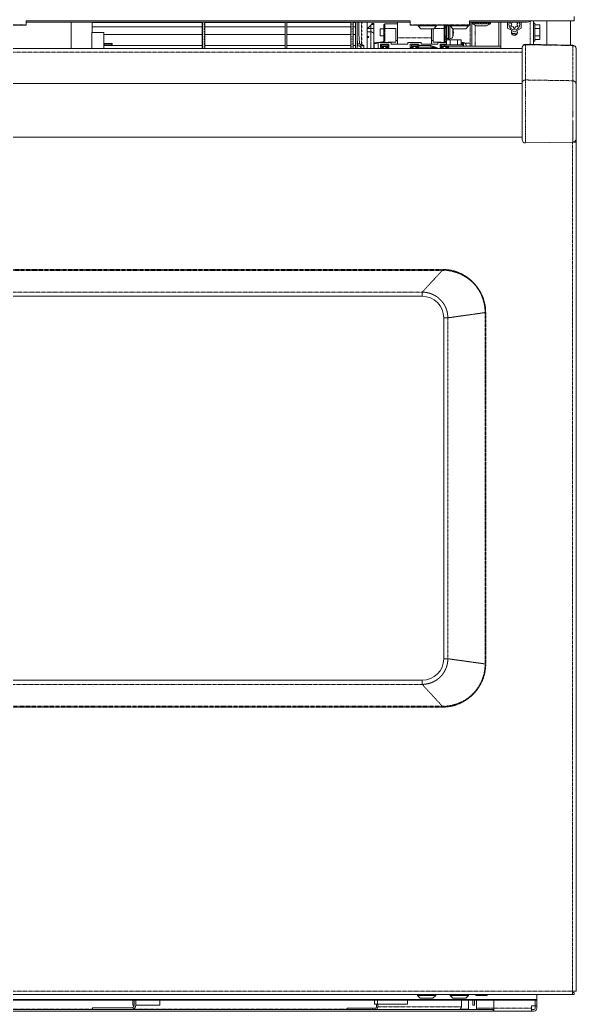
# Model space of a CAD drawing. Header units: millimetres. Extents: x 60499 to 556746, y 248297 to 497145.
# Drawn here: x 257000 to 267835, y 422627 to 441948 of the extents above; entities that cross this region are included whole.
import ezdxf

# ---------------------------------------------------------------- set-up
doc = ezdxf.new("R2010")
doc.units = ezdxf.units.MM
doc.linetypes.add('PHANTOM', pattern=[20, 10, -2, 2, -2, 2, -2])

msp = doc.modelspace()

# ---------------------------------------------------------------- linework, layer by layer
at = {"color": 7, "lineweight": 13, "ltscale": 0.03937}
for p, q in [((257126, 441930), (264601, 441930)), ((257126, 441900), (264601, 441900)), ((258409, 441898), (260553, 441898)), ((258409, 441896), (260553, 441896)), ((260602, 441898), (262170, 441898)), ((260602, 441896), (262170, 441896)), ((262200, 441898), (263446, 441898)), ((262200, 441896), (263446, 441896)), ((265756, 441930), (267795, 441930)), ((266851, 441900), (265756, 441900)), ((256287, 441845), (257126, 441845)), ((258409, 441814), (260553, 441814)), ((260602, 441814), (262170, 441814)), ((262200, 441814), (263446, 441814)), ((264601, 441845), (265756, 441845)), ((258634, 441660), (260553, 441660)), ((260602, 441660), (262170, 441660)), ((262200, 441660), (263446, 441660)), ((266782, 441388), (246631, 441388)), ((258634, 441446), (260553, 441446)), ((260602, 441446), (262170, 441446)), ((262200, 441446), (263446, 441446)), ((265347, 441434), (266368, 441434)), ((265347, 441393), (266368, 441393)), ((266782, 441401), (266782, 440714)), ((266850, 441472), (267767, 441455)), ((267832, 440699), (267832, 441385)), ((266782, 440708), (246631, 440708)), ((266782, 439614), (266782, 440714)), ((267832, 440699), (267832, 439630)), ((266782, 439658), (246631, 439658)), ((267767, 439564), (266850, 439548)), ((267835, 439565), (267835, 423018)), ((248577, 436560), (264836, 436560)), ((265256, 436140), (265256, 429496)), ((264836, 429076), (248577, 429076)), ((267766, 422949), (245647, 422949)), ((267066, 422857), (246347, 422857)), ((267066, 422840), (246347, 422840)), ((266221, 422657), (247178, 422657)), ((266221, 422627), (247178, 422627)), ((259169, 422691), (258418, 422691)), ((259169, 422657), (258418, 422657)), ((263923, 422657), (265551, 422657)), ((266229, 422627), (266964, 422627))]:
    msp.add_line(p, q, dxfattribs=at)
at = {"color": 7, "lineweight": 13, "ltscale": 0.002338}
for p, q in [((257126, 441852), (257126, 441930)), ((264601, 441930), (264601, 441852)), ((265756, 441852), (265756, 441930))]:
    msp.add_line(p, q, dxfattribs=at)
at = {"color": 7, "lineweight": 13, "ltscale": 0.015257}
for p, q in [((257997, 441388), (257997, 441900)), ((257997, 441900), (257997, 441388)), ((260553, 441900), (260553, 441388)), ((260602, 441900), (260602, 441388)), ((262170, 441900), (262170, 441388)), ((262200, 441900), (262200, 441388)), ((263446, 441900), (263446, 441388)), ((263495, 441900), (263495, 441388)), ((266368, 441388), (266368, 441900))]:
    msp.add_line(p, q, dxfattribs=at)
at = {"color": 7, "lineweight": 13, "ltscale": 0.006026}
msp.add_line((258409, 441698), (258409, 441900), dxfattribs=at)
at = {"color": 7, "linetype": 'PHANTOM', "lineweight": 13, "ltscale": 0.015257}
for p, q in [((260561, 441900), (260561, 441388)), ((260594, 441388), (260594, 441900)), ((263454, 441900), (263454, 441388)), ((263487, 441388), (263487, 441900))]:
    msp.add_line(p, q, dxfattribs=at)
at = {"color": 7, "lineweight": 13, "ltscale": 7.3e-05}
for p, q in [((260602, 441898), (260602, 441900)), ((263495, 441898), (263495, 441900))]:
    msp.add_line(p, q, dxfattribs=at)
at = {"color": 7, "lineweight": 13, "ltscale": 0.00123}
for p, q in [((263495, 441898), (263537, 441898)), ((263495, 441896), (263537, 441896)), ((263495, 441814), (263537, 441814)), ((263495, 441660), (263537, 441660)), ((263495, 441446), (263537, 441446))]:
    msp.add_line(p, q, dxfattribs=at)
at = {"color": 7, "lineweight": 13, "ltscale": 6.3e-05}
msp.add_line((263537, 441898), (263537, 441896), dxfattribs=at)
at = {"color": 7, "lineweight": 13, "ltscale": 0.002424}
for p, q in [((263537, 441896), (263537, 441814)), ((264092, 441854), (264092, 441773))]:
    msp.add_line(p, q, dxfattribs=at)
at = {"color": 7, "lineweight": 13, "ltscale": 0.006995}
msp.add_line((263570, 441665), (263570, 441900), dxfattribs=at)
at = {"color": 7, "lineweight": 13, "ltscale": 0.006089}
msp.add_line((263603, 441696), (263603, 441900), dxfattribs=at)
at = {"color": 7, "linetype": 'PHANTOM', "lineweight": 13, "ltscale": 0.013037}
for p, q in [((263653, 441900), (263653, 441462)), ((263662, 441462), (263662, 441900))]:
    msp.add_line(p, q, dxfattribs=at)
at = {"color": 7, "lineweight": 13, "ltscale": 4.9e-05}
msp.add_line((263762, 441900), (263762, 441898), dxfattribs=at)
at = {"color": 7, "lineweight": 13, "ltscale": 0.015208}
msp.add_line((263762, 441388), (263762, 441898), dxfattribs=at)
at = {"color": 7, "lineweight": 13, "ltscale": 0.000394}
for p, q in [((263854, 441862), (263854, 441875)), ((265127, 441472), (265140, 441472))]:
    msp.add_line(p, q, dxfattribs=at)
at = {"color": 7, "lineweight": 13, "ltscale": 0.001181}
for p, q in [((263894, 441875), (263854, 441875)), ((258691, 441489), (258652, 441489)), ((258665, 441489), (258705, 441489))]:
    msp.add_line(p, q, dxfattribs=at)
at = {"color": 7, "lineweight": 13, "ltscale": 0.000308}
msp.add_line((263894, 441865), (263894, 441875), dxfattribs=at)
at = {"color": 7, "lineweight": 13, "ltscale": 0.009003}
msp.add_line((264357, 441900), (264357, 441598), dxfattribs=at)
at = {"color": 7, "linetype": 'PHANTOM', "lineweight": 13, "ltscale": 0.012159}
msp.add_line((265773, 441900), (265773, 441492), dxfattribs=at)
at = {"color": 7, "lineweight": 13, "ltscale": 0.013887}
for p, q in [((265803, 441434), (265803, 441900)), ((266328, 441900), (266328, 441434))]:
    msp.add_line(p, q, dxfattribs=at)
at = {"color": 7, "linetype": 'PHANTOM', "lineweight": 13, "ltscale": 0.010625}
for p, q in [((265812, 441892), (266169, 441892)), ((266169, 441876), (265812, 441876))]:
    msp.add_line(p, q, dxfattribs=at)
at = {"color": 7, "lineweight": 13, "ltscale": 0.00047}
for p, q in [((265812, 441892), (265812, 441876)), ((266169, 441892), (266169, 441876))]:
    msp.add_line(p, q, dxfattribs=at)
at = {"color": 7, "lineweight": 13, "ltscale": 0.003477}
for p, q in [((266500, 441900), (266500, 441783)), ((266762, 441783), (266762, 441900))]:
    msp.add_line(p, q, dxfattribs=at)
at = {"color": 7, "lineweight": 13, "ltscale": 3.1e-05}
msp.add_line((266852, 441900), (266851, 441900), dxfattribs=at)
at = {"color": 7, "linetype": 'PHANTOM', "lineweight": 13, "ltscale": 0.013285}
msp.add_line((266938, 441916), (266938, 441470), dxfattribs=at)
at = {"color": 7, "lineweight": 13, "ltscale": 0.013734}
msp.add_line((267001, 441930), (267001, 441469), dxfattribs=at)
at = {"color": 7, "lineweight": 13, "ltscale": 0.001516}
for p, q in [((267001, 441882), (267001, 441831)), ((267001, 441585), (267001, 441534)), ((265278, 441434), (265329, 441434)), ((265575, 441434), (265626, 441434))]:
    msp.add_line(p, q, dxfattribs=at)
at = {"color": 7, "lineweight": 13, "ltscale": 0.000762}
for p, q in [((267001, 441882), (267027, 441882)), ((267001, 441534), (267027, 441534)), ((265278, 441434), (265278, 441460)), ((265626, 441434), (265626, 441460))]:
    msp.add_line(p, q, dxfattribs=at)
at = {"color": 7, "lineweight": 13, "ltscale": 0.005175}
for p, q in [((267027, 441708), (267027, 441882)), ((267027, 441708), (267027, 441534)), ((265452, 441460), (265278, 441460)), ((265452, 441460), (265626, 441460))]:
    msp.add_line(p, q, dxfattribs=at)
at = {"color": 7, "lineweight": 13, "ltscale": 0.01387}
msp.add_line((267264, 441464), (267264, 441930), dxfattribs=at)
at = {"color": 7, "lineweight": 13, "ltscale": 0.014108}
msp.add_line((267722, 441456), (267722, 441930), dxfattribs=at)
at = {"color": 7, "lineweight": 13, "ltscale": 0.002397}
msp.add_line((267795, 442011), (267795, 441930), dxfattribs=at)
at = {"color": 7, "linetype": 'PHANTOM', "lineweight": 13, "ltscale": 0.03937}
for p, q in [((256287, 441852), (257126, 441852)), ((264601, 441852), (265756, 441852)), ((265018, 441598), (264357, 441598)), ((266782, 441319), (246631, 441319)), ((266850, 441463), (267767, 441447)), ((266850, 441463), (266850, 440776)), ((267767, 440761), (267767, 441447)), ((267767, 440761), (266850, 440776)), ((267766, 439564), (267766, 423018)), ((248185, 437083), (265228, 437083)), ((248185, 437065), (265228, 437065)), ((248577, 436640), (264836, 436640)), ((248577, 436640), (264836, 436640)), ((265336, 436140), (266063, 436242)), ((265336, 436140), (265336, 429496)), ((265336, 436140), (265336, 429496)), ((266063, 436242), (266063, 429394)), ((266073, 436242), (266073, 429394)), ((265336, 429496), (266063, 429394)), ((264836, 428996), (248577, 428996)), ((264836, 428996), (248577, 428996)), ((265228, 428571), (248185, 428571)), ((265228, 428553), (248185, 428553)), ((267766, 423018), (245647, 423018)), ((258418, 422665), (256843, 422665)), ((263374, 422665), (259205, 422665)), ((263972, 422713), (265599, 422713)), ((266229, 422683), (266964, 422683))]:
    msp.add_line(p, q, dxfattribs=at)
at = {"color": 7, "lineweight": 13, "ltscale": 0.000192}
for p, q in [((257126, 441852), (257126, 441845)), ((264601, 441852), (264601, 441845)), ((265756, 441852), (265756, 441845))]:
    msp.add_line(p, q, dxfattribs=at)
at = {"color": 7, "lineweight": 13, "ltscale": 0.009231}
for p, q in [((258404, 441388), (258404, 441698)), ((258404, 441698), (258404, 441388)), ((258634, 441698), (258634, 441388)), ((258634, 441388), (258634, 441698))]:
    msp.add_line(p, q, dxfattribs=at)
at = {"color": 7, "lineweight": 13, "ltscale": 0.000149}
msp.add_line((258404, 441698), (258409, 441698), dxfattribs=at)
at = {"color": 7, "lineweight": 13, "ltscale": 0.006852}
msp.add_line((258634, 441698), (258404, 441698), dxfattribs=at)
msp.add_line((258634, 441698), (258404, 441698), dxfattribs=at)
at = {"color": 7, "lineweight": 13, "ltscale": 0.006703}
msp.add_line((258409, 441698), (258634, 441698), dxfattribs=at)
at = {"color": 7, "lineweight": 13, "ltscale": 0.004589}
msp.add_line((263537, 441814), (263537, 441660), dxfattribs=at)
at = {"color": 7, "lineweight": 13, "ltscale": 0.000347}
msp.add_line((263762, 441770), (263770, 441778), dxfattribs=at)
at = {"color": 7, "lineweight": 13, "ltscale": 0.001636}
for p, q in [((263762, 441715), (263762, 441770)), ((267780, 439565), (267835, 439565))]:
    msp.add_line(p, q, dxfattribs=at)
at = {"color": 7, "linetype": 'PHANTOM', "lineweight": 13, "ltscale": 0.002215}
msp.add_line((263836, 441715), (263762, 441715), dxfattribs=at)
at = {"color": 7, "lineweight": 13, "ltscale": 0.002778}
msp.add_line((263762, 441621), (263762, 441715), dxfattribs=at)
at = {"color": 7, "lineweight": 13, "ltscale": 0.002785}
msp.add_line((263770, 441778), (263836, 441844), dxfattribs=at)
at = {"color": 7, "linetype": 'PHANTOM', "lineweight": 13, "ltscale": 0.001969}
for p, q in [((263770, 441778), (263836, 441778)), ((263836, 441778), (263836, 441844))]:
    msp.add_line(p, q, dxfattribs=at)
at = {"color": 7, "lineweight": 13, "ltscale": 0.000458}
msp.add_line((263836, 441844), (263847, 441855), dxfattribs=at)
at = {"color": 7, "linetype": 'PHANTOM', "lineweight": 13, "ltscale": 0.001722}
msp.add_line((263894, 441778), (263836, 441778), dxfattribs=at)
at = {"color": 7, "linetype": 'PHANTOM', "lineweight": 13, "ltscale": 0.001882}
msp.add_line((263836, 441715), (263836, 441778), dxfattribs=at)
at = {"color": 7, "linetype": 'PHANTOM', "lineweight": 13, "ltscale": 0.009736}
msp.add_line((263836, 441715), (263836, 441388), dxfattribs=at)
at = {"color": 7, "lineweight": 13, "ltscale": 0.000307}
msp.add_line((263854, 441862), (263847, 441855), dxfattribs=at)
at = {"color": 7, "lineweight": 13, "ltscale": 0.002596}
msp.add_line((263894, 441865), (263894, 441778), dxfattribs=at)
at = {"color": 7, "lineweight": 13, "ltscale": 0.003528}
msp.add_line((263894, 441778), (263894, 441659), dxfattribs=at)
at = {"color": 7, "lineweight": 13, "ltscale": 0.002916}
msp.add_line((264020, 441673), (264020, 441771), dxfattribs=at)
at = {"color": 7, "lineweight": 13, "ltscale": 0.002165}
for p, q in [((264020, 441771), (264092, 441771)), ((264020, 441639), (264092, 441639))]:
    msp.add_line(p, q, dxfattribs=at)
at = {"color": 7, "lineweight": 13, "ltscale": 0.007862}
msp.add_line((264092, 441508), (264092, 441773), dxfattribs=at)
at = {"color": 7, "linetype": 'PHANTOM', "lineweight": 13, "ltscale": 0.002693}
msp.add_line((264109, 441780), (264109, 441870), dxfattribs=at)
at = {"color": 7, "lineweight": 13, "ltscale": 0.007382}
msp.add_line((264357, 441870), (264109, 441870), dxfattribs=at)
at = {"color": 7, "linetype": 'PHANTOM', "lineweight": 13, "ltscale": 0.006398}
msp.add_line((264324, 441780), (264109, 441780), dxfattribs=at)
at = {"color": 7, "linetype": 'PHANTOM', "lineweight": 13, "ltscale": 0.008085}
for p, q in [((264109, 441780), (264109, 441508)), ((265266, 441508), (265266, 441780))]:
    msp.add_line(p, q, dxfattribs=at)
at = {"color": 7, "lineweight": 13, "ltscale": 0.007986}
msp.add_line((264324, 441780), (264324, 441512), dxfattribs=at)
at = {"color": 7, "lineweight": 13, "ltscale": 0.000511}
for p, q in [((264759, 441828), (264759, 441845)), ((265116, 441828), (265116, 441845)), ((265379, 441845), (265379, 441828)), ((265736, 441845), (265736, 441828))]:
    msp.add_line(p, q, dxfattribs=at)
at = {"color": 7, "lineweight": 13, "ltscale": 0.005313}
for p, q in [((264759, 441828), (264938, 441828)), ((264742, 422930), (264920, 422930))]:
    msp.add_line(p, q, dxfattribs=at)
at = {"color": 7, "lineweight": 13, "ltscale": 0.002227}
for p, q in [((264812, 441775), (264759, 441828)), ((265063, 441775), (265116, 441828)), ((265431, 441775), (265379, 441828)), ((265683, 441775), (265736, 441828)), ((264795, 422878), (264742, 422930)), ((265046, 422878), (265099, 422930)), ((265431, 422878), (265379, 422930)), ((265683, 422878), (265735, 422930))]:
    msp.add_line(p, q, dxfattribs=at)
at = {"color": 7, "lineweight": 13, "ltscale": 0.003738}
for p, q in [((264812, 441775), (264938, 441775)), ((265063, 441775), (264938, 441775)), ((264795, 422878), (264920, 422878))]:
    msp.add_line(p, q, dxfattribs=at)
at = {"color": 7, "lineweight": 13, "ltscale": 0.005312}
for p, q in [((265116, 441828), (264938, 441828)), ((265099, 422930), (264920, 422930))]:
    msp.add_line(p, q, dxfattribs=at)
at = {"color": 7, "lineweight": 13, "ltscale": 0.005284}
msp.add_line((265018, 441775), (265018, 441598), dxfattribs=at)
at = {"color": 7, "lineweight": 13, "ltscale": 0.002233}
msp.add_line((265018, 441775), (265018, 441700), dxfattribs=at)
at = {"color": 7, "lineweight": 13, "ltscale": 0.001969}
for p, q in [((265018, 441700), (265018, 441634)), ((264023, 441472), (264023, 441406)), ((264188, 441406), (264188, 441472)), ((264605, 441472), (264605, 441406)), ((265187, 441472), (265187, 441406))]:
    msp.add_line(p, q, dxfattribs=at)
at = {"color": 7, "lineweight": 13, "ltscale": 0.007843}
msp.add_line((265051, 441775), (265051, 441512), dxfattribs=at)
at = {"color": 7, "linetype": 'PHANTOM', "lineweight": 13, "ltscale": 0.005898}
msp.add_line((265068, 441780), (265266, 441780), dxfattribs=at)
at = {"color": 7, "linetype": 'PHANTOM', "lineweight": 13, "ltscale": 0.001942}
msp.add_line((265266, 441845), (265266, 441780), dxfattribs=at)
at = {"color": 7, "lineweight": 13, "ltscale": 0.000234}
msp.add_line((265283, 441837), (265283, 441845), dxfattribs=at)
at = {"color": 7, "lineweight": 13, "ltscale": 0.000812}
for p, q in [((265283, 441837), (265283, 441810)), ((265309, 441837), (265309, 441810)), ((265283, 441600), (265283, 441573)), ((265309, 441600), (265309, 441573)), ((265613, 441487), (265613, 441460))]:
    msp.add_line(p, q, dxfattribs=at)
at = {"color": 7, "lineweight": 13, "ltscale": 0.000787}
for p, q in [((265309, 441837), (265283, 441837)), ((265309, 441810), (265283, 441810)), ((265309, 441783), (265283, 441783)), ((265312, 441829), (265339, 441829)), ((258645, 441489), (258645, 441463)), ((258645, 441463), (258645, 441489)), ((258789, 441489), (258789, 441463)), ((258789, 441463), (258789, 441489)), ((258801, 441463), (258801, 441489)), ((258801, 441489), (258801, 441463)), ((265309, 441627), (265283, 441627)), ((265309, 441600), (265283, 441600)), ((265309, 441573), (265283, 441573)), ((265312, 441581), (265339, 441581)), ((264044, 441452), (264044, 441426)), ((264167, 441426), (264167, 441452)), ((264626, 441452), (264626, 441426)), ((264749, 441426), (264749, 441452)), ((264770, 441446), (264770, 441472)), ((265208, 441452), (265208, 441426))]:
    msp.add_line(p, q, dxfattribs=at)
at = {"color": 7, "lineweight": 13, "ltscale": 0.000796}
for p, q in [((265283, 441810), (265283, 441783)), ((265309, 441810), (265309, 441783)), ((265283, 441627), (265283, 441600)), ((265309, 441627), (265309, 441600))]:
    msp.add_line(p, q, dxfattribs=at)
at = {"color": 7, "lineweight": 13, "ltscale": 0.004657}
for p, q in [((265283, 441783), (265283, 441627)), ((265309, 441783), (265309, 441627))]:
    msp.add_line(p, q, dxfattribs=at)
at = {"color": 7, "lineweight": 13, "ltscale": 0.000139}
for p, q in [((265309, 441826), (265312, 441829)), ((265342, 441826), (265339, 441829)), ((264234, 441508), (264238, 441512)), ((265137, 441512), (265140, 441508)), ((265309, 441584), (265312, 441581)), ((265342, 441584), (265339, 441581))]:
    msp.add_line(p, q, dxfattribs=at)
at = {"color": 7, "lineweight": 13, "ltscale": 0.001849}
for p, q in [((265309, 441826), (265309, 441764)), ((265342, 441764), (265342, 441826))]:
    msp.add_line(p, q, dxfattribs=at)
at = {"color": 7, "lineweight": 13, "ltscale": 0.004885}
for p, q in [((265309, 441764), (265309, 441600)), ((265342, 441600), (265342, 441764))]:
    msp.add_line(p, q, dxfattribs=at)
at = {"color": 7, "lineweight": 13, "ltscale": 0.001899}
for p, q in [((265312, 441765), (265312, 441829)), ((265339, 441829), (265339, 441765))]:
    msp.add_line(p, q, dxfattribs=at)
at = {"color": 7, "lineweight": 13, "ltscale": 0.005019}
for p, q in [((265312, 441597), (265312, 441765)), ((265339, 441765), (265339, 441597))]:
    msp.add_line(p, q, dxfattribs=at)
at = {"color": 7, "lineweight": 13, "ltscale": 0.005513}
msp.add_line((265342, 441830), (265342, 441645), dxfattribs=at)
at = {"color": 7, "lineweight": 13, "ltscale": 0.00038}
msp.add_line((265342, 441720), (265342, 441707), dxfattribs=at)
at = {"color": 7, "lineweight": 13, "ltscale": 0.000208}
msp.add_line((265342, 441697), (265342, 441704), dxfattribs=at)
at = {"color": 7, "linetype": 'PHANTOM', "lineweight": 13, "ltscale": 0.005804}
msp.add_line((265349, 441642), (265349, 441837), dxfattribs=at)
at = {"color": 7, "lineweight": 13, "ltscale": 1.7e-05}
for p, q in [((265349, 441837), (265349, 441837)), ((265349, 441573), (265349, 441574))]:
    msp.add_line(p, q, dxfattribs=at)
at = {"color": 7, "lineweight": 13, "ltscale": 0.000779}
for p, q in [((265375, 441834), (265349, 441837)), ((265375, 441576), (265349, 441574))]:
    msp.add_line(p, q, dxfattribs=at)
at = {"color": 7, "linetype": 'PHANTOM', "lineweight": 13, "ltscale": 0.000475}
msp.add_line((265375, 441819), (265375, 441834), dxfattribs=at)
at = {"color": 7, "lineweight": 13, "ltscale": 9.7e-05}
msp.add_line((265375, 441834), (265379, 441834), dxfattribs=at)
at = {"color": 7, "linetype": 'PHANTOM', "lineweight": 13, "ltscale": 0.005228}
msp.add_line((265375, 441643), (265375, 441819), dxfattribs=at)
at = {"color": 7, "lineweight": 13, "ltscale": 0.010625}
for p, q in [((265736, 441828), (265379, 441828)), ((265379, 422930), (265735, 422930))]:
    msp.add_line(p, q, dxfattribs=at)
at = {"color": 7, "lineweight": 13, "ltscale": 0.007475}
for p, q in [((265683, 441775), (265431, 441775)), ((265431, 422878), (265683, 422878))]:
    msp.add_line(p, q, dxfattribs=at)
at = {"color": 7, "linetype": 'PHANTOM', "lineweight": 13, "ltscale": 0.003254}
msp.add_line((265433, 441666), (265433, 441775), dxfattribs=at)
at = {"color": 7, "linetype": 'PHANTOM', "lineweight": 13, "ltscale": 9.6e-05}
msp.add_line((265438, 441751), (265441, 441751), dxfattribs=at)
at = {"color": 7, "lineweight": 13, "ltscale": 5.2e-05}
msp.add_line((265441, 441737), (265442, 441737), dxfattribs=at)
at = {"color": 7, "linetype": 'PHANTOM', "lineweight": 13, "ltscale": 0.010349}
msp.add_line((266165, 441868), (265817, 441868), dxfattribs=at)
at = {"color": 7, "lineweight": 13, "ltscale": 0.002582}
for p, q in [((265895, 441830), (265817, 441868)), ((266087, 441830), (266165, 441868))]:
    msp.add_line(p, q, dxfattribs=at)
at = {"color": 7, "linetype": 'PHANTOM', "lineweight": 13, "ltscale": 0.012222}
msp.add_line((265865, 441434), (265865, 441844), dxfattribs=at)
at = {"color": 7, "linetype": 'PHANTOM', "lineweight": 13, "ltscale": 0.00573}
msp.add_line((265895, 441830), (266087, 441830), dxfattribs=at)
at = {"color": 7, "lineweight": 13, "ltscale": 0.005507}
for p, q in [((265898, 441829), (266083, 441829)), ((265898, 422931), (266083, 422931))]:
    msp.add_line(p, q, dxfattribs=at)
at = {"color": 7, "lineweight": 13, "ltscale": 0.004405}
for p, q in [((266500, 441783), (266631, 441715)), ((266631, 441715), (266762, 441783)), ((267128, 441782), (267128, 441634)), ((265378, 441560), (265526, 441560))]:
    msp.add_line(p, q, dxfattribs=at)
at = {"color": 7, "linetype": 'PHANTOM', "lineweight": 13, "ltscale": 0.000282}
msp.add_line((266606, 441685), (266606, 441676), dxfattribs=at)
at = {"color": 7, "lineweight": 13, "ltscale": 1.3e-05}
for p, q in [((267001, 441856), (267001, 441856)), ((267001, 441814), (267001, 441814)), ((267001, 441813), (267001, 441813)), ((267001, 441777), (267001, 441777)), ((267001, 441708), (267001, 441708)), ((267001, 441687), (267001, 441687)), ((267001, 441633), (267001, 441633)), ((267001, 441604), (267001, 441604)), ((267001, 441598), (267001, 441598)), ((267001, 441560), (267001, 441560)), ((265347, 441434), (265347, 441434)), ((265383, 441434), (265383, 441434)), ((265452, 441434), (265452, 441434)), ((265473, 441434), (265473, 441434)), ((265527, 441434), (265527, 441434)), ((265556, 441434), (265556, 441434)), ((265562, 441434), (265562, 441434)), ((265600, 441434), (265600, 441434)), ((265613, 441434), (265613, 441434)), ((265613, 441434), (265613, 441434))]:
    msp.add_line(p, q, dxfattribs=at)
at = {"color": 7, "lineweight": 13, "ltscale": 0.003659}
for p, q in [((267001, 441831), (267001, 441708)), ((267001, 441708), (267001, 441585)), ((265329, 441434), (265452, 441434)), ((265452, 441434), (265575, 441434))]:
    msp.add_line(p, q, dxfattribs=at)
at = {"color": 7, "lineweight": 13, "ltscale": 0.003}
for p, q in [((267027, 441851), (267128, 441851)), ((267027, 441782), (267128, 441782)), ((265309, 441460), (265309, 441560)), ((265378, 441460), (265378, 441560)), ((265526, 441460), (265526, 441560)), ((265595, 441460), (265595, 441560)), ((267027, 441634), (267128, 441634)), ((267027, 441565), (267128, 441565))]:
    msp.add_line(p, q, dxfattribs=at)
at = {"color": 7, "lineweight": 13, "ltscale": 0.002048}
for p, q in [((267128, 441851), (267128, 441782)), ((265309, 441560), (265378, 441560)), ((265526, 441560), (265595, 441560)), ((267128, 441634), (267128, 441565))]:
    msp.add_line(p, q, dxfattribs=at)
at = {"color": 7, "lineweight": 13, "ltscale": 0.000312}
for p, q in [((258634, 441489), (258645, 441489)), ((258645, 441489), (258634, 441489)), ((258645, 441489), (258634, 441489)), ((258645, 441463), (258634, 441463)), ((258634, 441463), (258645, 441463))]:
    msp.add_line(p, q, dxfattribs=at)
at = {"color": 7, "lineweight": 13, "ltscale": 0.004606}
msp.add_line((258634, 441489), (258789, 441489), dxfattribs=at)
at = {"color": 7, "lineweight": 13, "ltscale": 0.002269}
msp.add_line((258710, 441489), (258634, 441489), dxfattribs=at)
at = {"color": 7, "lineweight": 13, "ltscale": 0.004294}
for p, q in [((258789, 441489), (258645, 441489)), ((258645, 441463), (258789, 441463)), ((258789, 441463), (258645, 441463))]:
    msp.add_line(p, q, dxfattribs=at)
at = {"color": 7, "lineweight": 13, "ltscale": 0.001345}
msp.add_line((258756, 441489), (258710, 441489), dxfattribs=at)
at = {"color": 7, "lineweight": 13, "ltscale": 0.001353}
msp.add_line((258801, 441489), (258756, 441489), dxfattribs=at)
at = {"color": 7, "lineweight": 13, "ltscale": 0.00036}
for p, q in [((258801, 441489), (258789, 441489)), ((258789, 441489), (258801, 441489)), ((258789, 441463), (258801, 441463)), ((258801, 441463), (258789, 441463))]:
    msp.add_line(p, q, dxfattribs=at)
at = {"color": 7, "lineweight": 13, "ltscale": 0.006382}
msp.add_line((263537, 441660), (263537, 441446), dxfattribs=at)
at = {"color": 7, "lineweight": 13, "ltscale": 0.008253}
msp.add_line((263570, 441388), (263570, 441665), dxfattribs=at)
at = {"color": 7, "lineweight": 13, "ltscale": 0.000492}
for p, q in [((263762, 441621), (263778, 441621)), ((263778, 441603), (263762, 441603)), ((263762, 441392), (263778, 441392))]:
    msp.add_line(p, q, dxfattribs=at)
at = {"color": 7, "lineweight": 13, "ltscale": 0.000555}
msp.add_line((263762, 441621), (263762, 441603), dxfattribs=at)
at = {"color": 7, "linetype": 'PHANTOM', "lineweight": 13, "ltscale": 0.000555}
msp.add_line((263778, 441621), (263778, 441603), dxfattribs=at)
at = {"color": 7, "lineweight": 13, "ltscale": 0.008089}
msp.add_line((263894, 441388), (263894, 441659), dxfattribs=at)
at = {"color": 7, "lineweight": 13, "ltscale": 0.000296}
msp.add_line((263894, 441486), (263894, 441496), dxfattribs=at)
at = {"color": 7, "lineweight": 13, "ltscale": 0.004846}
msp.add_line((263900, 441502), (264062, 441517), dxfattribs=at)
at = {"color": 7, "lineweight": 13, "ltscale": 0.000493}
msp.add_line((263900, 441502), (263901, 441486), dxfattribs=at)
at = {"color": 7, "linetype": 'PHANTOM', "lineweight": 13, "ltscale": 0.002272}
msp.add_line((263977, 441492), (263901, 441486), dxfattribs=at)
at = {"color": 7, "lineweight": 13, "ltscale": 0.007677}
for p, q in [((263977, 441508), (264234, 441508)), ((264558, 441508), (264816, 441508))]:
    msp.add_line(p, q, dxfattribs=at)
at = {"color": 7, "lineweight": 13, "ltscale": 0.003543}
msp.add_line((263977, 441508), (263977, 441389), dxfattribs=at)
at = {"color": 7, "lineweight": 13, "ltscale": 0.001021}
msp.add_line((264020, 441639), (264020, 441673), dxfattribs=at)
at = {"color": 7, "linetype": 'PHANTOM', "lineweight": 13, "ltscale": 0.000241}
msp.add_line((264063, 441508), (264062, 441517), dxfattribs=at)
at = {"color": 7, "lineweight": 13, "ltscale": 9.8e-05}
for p, q in [((264172, 441512), (264172, 441508)), ((265203, 441508), (265203, 441512))]:
    msp.add_line(p, q, dxfattribs=at)
at = {"color": 7, "lineweight": 13, "ltscale": 0.004528}
for p, q in [((264172, 441512), (264324, 441512)), ((265203, 441512), (265051, 441512))]:
    msp.add_line(p, q, dxfattribs=at)
at = {"color": 7, "lineweight": 13, "ltscale": 0.001083}
for p, q in [((264234, 441508), (264234, 441472)), ((264558, 441508), (264558, 441472)), ((264816, 441508), (264816, 441472)), ((265018, 441508), (265018, 441472)), ((265140, 441508), (265140, 441472)), ((264044, 441426), (264081, 441426)), ((264130, 441426), (264167, 441426)), ((264626, 441426), (264663, 441426)), ((264712, 441426), (264749, 441426)), ((265208, 441426), (265245, 441426))]:
    msp.add_line(p, q, dxfattribs=at)
at = {"color": 7, "lineweight": 13, "ltscale": 0.000984}
for p, q in [((264324, 441547), (264357, 441547)), ((265051, 441547), (265018, 441547)), ((264770, 441446), (264770, 441413)), ((265002, 441446), (265002, 441413))]:
    msp.add_line(p, q, dxfattribs=at)
at = {"color": 7, "lineweight": 13, "ltscale": 0.00374}
for p, q in [((264357, 441598), (264357, 441472)), ((265018, 441598), (265018, 441472))]:
    msp.add_line(p, q, dxfattribs=at)
at = {"color": 7, "lineweight": 13, "ltscale": 0.003445}
msp.add_line((265018, 441634), (265018, 441518), dxfattribs=at)
at = {"color": 7, "lineweight": 13, "ltscale": 0.000295}
for p, q in [((265018, 441508), (265018, 441518)), ((263662, 441462), (263653, 441462))]:
    msp.add_line(p, q, dxfattribs=at)
at = {"color": 7, "lineweight": 13, "ltscale": 0.00502}
msp.add_line((265140, 441508), (265309, 441508), dxfattribs=at)
at = {"color": 7, "lineweight": 13, "ltscale": 0.002653}
msp.add_line((265283, 441598), (265283, 441508), dxfattribs=at)
at = {"color": 7, "lineweight": 13, "ltscale": 0.000452}
for p, q in [((265309, 441600), (265309, 441584)), ((265342, 441584), (265342, 441600))]:
    msp.add_line(p, q, dxfattribs=at)
at = {"color": 7, "lineweight": 13, "ltscale": 0.000464}
for p, q in [((265312, 441581), (265312, 441597)), ((265339, 441597), (265339, 441581))]:
    msp.add_line(p, q, dxfattribs=at)
at = {"color": 7, "lineweight": 13, "ltscale": 0.001931}
msp.add_line((265342, 441645), (265342, 441580), dxfattribs=at)
at = {"color": 7, "linetype": 'PHANTOM', "lineweight": 13, "ltscale": 0.002033}
msp.add_line((265349, 441574), (265349, 441642), dxfattribs=at)
at = {"color": 7, "linetype": 'PHANTOM', "lineweight": 13, "ltscale": 0.001998}
msp.add_line((265375, 441576), (265375, 441643), dxfattribs=at)
at = {"color": 7, "linetype": 'PHANTOM', "lineweight": 13, "ltscale": 0.00126}
msp.add_line((265433, 441624), (265433, 441666), dxfattribs=at)
at = {"color": 7, "linetype": 'PHANTOM', "lineweight": 13, "ltscale": 0.000164}
msp.add_line((265441, 441675), (265435, 441675), dxfattribs=at)
at = {"color": 7, "lineweight": 13, "ltscale": 0.000204}
msp.add_line((265442, 441673), (265436, 441673), dxfattribs=at)
at = {"color": 7, "linetype": 'PHANTOM', "lineweight": 13, "ltscale": 0.000162}
msp.add_line((265441, 441670), (265436, 441670), dxfattribs=at)
at = {"color": 7, "lineweight": 13, "ltscale": 6.2e-05}
msp.add_line((265595, 441503), (265597, 441503), dxfattribs=at)
at = {"color": 7, "linetype": 'PHANTOM', "lineweight": 13, "ltscale": 0.000492}
for p, q in [((265597, 441487), (265597, 441503)), ((265613, 441487), (265597, 441487))]:
    msp.add_line(p, q, dxfattribs=at)
at = {"color": 7, "lineweight": 13, "ltscale": 0.001139}
msp.add_line((265613, 441498), (265613, 441460), dxfattribs=at)
at = {"color": 7, "linetype": 'PHANTOM', "lineweight": 13, "ltscale": 0.001335}
msp.add_line((265620, 441460), (265620, 441504), dxfattribs=at)
at = {"color": 7, "lineweight": 13, "ltscale": 0.000579}
msp.add_line((265620, 441504), (265640, 441503), dxfattribs=at)
at = {"color": 7, "linetype": 'PHANTOM', "lineweight": 13, "ltscale": 0.002058}
msp.add_line((265640, 441434), (265640, 441503), dxfattribs=at)
at = {"color": 7, "lineweight": 13, "ltscale": 0.0025}
msp.add_line((265689, 441492), (265773, 441492), dxfattribs=at)
at = {"color": 7, "lineweight": 13, "ltscale": 0.000817}
msp.add_line((265689, 441492), (265689, 441464), dxfattribs=at)
at = {"color": 7, "lineweight": 13, "ltscale": 0.001729}
msp.add_line((265773, 441434), (265773, 441492), dxfattribs=at)
at = {"color": 7, "lineweight": 13, "ltscale": 0.001966}
msp.add_line((266606, 441676), (266670, 441659), dxfattribs=at)
at = {"color": 7, "lineweight": 13, "ltscale": 0.001725}
msp.add_line((263537, 441446), (263537, 441388), dxfattribs=at)
at = {"color": 7, "lineweight": 13, "ltscale": 0.001327}
msp.add_line((263576, 441480), (263621, 441480), dxfattribs=at)
at = {"color": 7, "linetype": 'PHANTOM', "lineweight": 13, "ltscale": 0.002964}
msp.add_line((263598, 441438), (263698, 441438), dxfattribs=at)
at = {"color": 7, "lineweight": 13, "ltscale": 5e-05}
msp.add_line((263639, 441418), (263640, 441417), dxfattribs=at)
at = {"color": 7, "lineweight": 13, "ltscale": 0.00032}
msp.add_line((263643, 441403), (263643, 441414), dxfattribs=at)
at = {"color": 7, "lineweight": 13, "ltscale": 5.1e-05}
msp.add_line((263664, 441462), (263662, 441462), dxfattribs=at)
at = {"color": 7, "lineweight": 13, "ltscale": 0.001502}
msp.add_line((263698, 441388), (263698, 441438), dxfattribs=at)
at = {"color": 7, "linetype": 'PHANTOM', "lineweight": 13, "ltscale": 0.000139}
msp.add_line((263778, 441392), (263778, 441388), dxfattribs=at)
at = {"color": 7, "lineweight": 13, "ltscale": 0.002923}
msp.add_line((263894, 441388), (263894, 441486), dxfattribs=at)
at = {"color": 7, "lineweight": 13, "ltscale": 0.000197}
for p, q in [((263901, 441486), (263894, 441486)), ((264770, 441406), (264770, 441413))]:
    msp.add_line(p, q, dxfattribs=at)
at = {"color": 7, "linetype": 'PHANTOM', "lineweight": 13, "ltscale": 0.002923}
msp.add_line((263901, 441486), (263901, 441388), dxfattribs=at)
at = {"color": 7, "lineweight": 13, "ltscale": 0.004921}
for p, q in [((264188, 441472), (264023, 441472)), ((264770, 441472), (264605, 441472))]:
    msp.add_line(p, q, dxfattribs=at)
at = {"color": 7, "lineweight": 13, "ltscale": 0.001722}
for p, q in [((264023, 441406), (264081, 441406)), ((264130, 441406), (264188, 441406)), ((264605, 441406), (264663, 441406)), ((264712, 441406), (264770, 441406)), ((265187, 441406), (265245, 441406))]:
    msp.add_line(p, q, dxfattribs=at)
at = {"color": 7, "lineweight": 13, "ltscale": 0.003642}
for p, q in [((264167, 441452), (264044, 441452)), ((264749, 441452), (264626, 441452)), ((265309, 441472), (265187, 441472))]:
    msp.add_line(p, q, dxfattribs=at)
at = {"color": 7, "lineweight": 13, "ltscale": 0.000591}
for p, q in [((264081, 441426), (264081, 441406)), ((264130, 441406), (264130, 441426)), ((264663, 441406), (264663, 441426)), ((264712, 441426), (264712, 441406)), ((265245, 441406), (265245, 441426)), ((265294, 441426), (265294, 441406))]:
    msp.add_line(p, q, dxfattribs=at)
at = {"color": 7, "lineweight": 13, "ltscale": 0.000738}
for p, q in [((264105, 441426), (264081, 441426)), ((264130, 441426), (264105, 441426)), ((264687, 441426), (264663, 441426)), ((264712, 441426), (264687, 441426)), ((265269, 441426), (265245, 441426)), ((265294, 441426), (265269, 441426))]:
    msp.add_line(p, q, dxfattribs=at)
at = {"color": 7, "lineweight": 13, "ltscale": 0.000546}
for p, q in [((264081, 441406), (264081, 441388)), ((264130, 441406), (264130, 441388)), ((264663, 441406), (264663, 441388)), ((264712, 441406), (264712, 441388)), ((265245, 441406), (265245, 441388)), ((265294, 441406), (265294, 441388))]:
    msp.add_line(p, q, dxfattribs=at)
at = {"color": 7, "lineweight": 13, "ltscale": 0.009646}
for p, q in [((264234, 441472), (264558, 441472)), ((264816, 441472), (265140, 441472))]:
    msp.add_line(p, q, dxfattribs=at)
at = {"color": 7, "lineweight": 13, "ltscale": 0.00691}
for p, q in [((265002, 441446), (264770, 441446)), ((265002, 441413), (264770, 441413))]:
    msp.add_line(p, q, dxfattribs=at)
at = {"color": 7, "lineweight": 13, "ltscale": 0.005049}
msp.add_line((265162, 441388), (265002, 441446), dxfattribs=at)
at = {"color": 7, "lineweight": 13, "ltscale": 0.001757}
msp.add_line((265002, 441413), (265056, 441388), dxfattribs=at)
at = {"color": 7, "linetype": 'PHANTOM', "lineweight": 13, "ltscale": 0.002715}
msp.add_line((265004, 441412), (265095, 441412), dxfattribs=at)
at = {"color": 7, "linetype": 'PHANTOM', "lineweight": 13, "ltscale": 0.002972}
msp.add_line((265134, 441398), (265034, 441398), dxfattribs=at)
at = {"color": 7, "lineweight": 13, "ltscale": 0.002078}
msp.add_line((265278, 441452), (265208, 441452), dxfattribs=at)
at = {"color": 7, "lineweight": 13, "ltscale": 0.000294}
msp.add_line((265294, 441426), (265304, 441426), dxfattribs=at)
at = {"color": 7, "lineweight": 13, "ltscale": 0.001569}
msp.add_line((265294, 441406), (265347, 441406), dxfattribs=at)
at = {"color": 7, "lineweight": 13, "ltscale": 0.000375}
for p, q in [((265304, 441434), (265304, 441421)), ((265346, 441434), (265346, 441421))]:
    msp.add_line(p, q, dxfattribs=at)
at = {"color": 7, "lineweight": 13, "ltscale": 0.00125}
msp.add_line((265346, 441421), (265304, 441421), dxfattribs=at)
at = {"color": 7, "lineweight": 13, "ltscale": 2.5e-05}
msp.add_line((265347, 441421), (265346, 441421), dxfattribs=at)
at = {"color": 7, "lineweight": 13, "ltscale": 0.0012}
for p, q in [((265347, 441393), (265347, 441434)), ((267795, 422949), (267795, 422989))]:
    msp.add_line(p, q, dxfattribs=at)
at = {"color": 7, "lineweight": 13, "ltscale": 0.00017}
for p, q in [((265372, 441393), (265372, 441388)), ((265531, 441393), (265531, 441388)), ((265613, 441393), (265613, 441388)), ((265803, 441388), (265803, 441393))]:
    msp.add_line(p, q, dxfattribs=at)
at = {"color": 7, "linetype": 'PHANTOM', "lineweight": 13, "ltscale": 6.2e-05}
msp.add_line((265597, 441487), (265595, 441487), dxfattribs=at)
at = {"color": 7, "linetype": 'PHANTOM', "lineweight": 13, "ltscale": 0.000812}
msp.add_line((265597, 441460), (265597, 441487), dxfattribs=at)
at = {"color": 7, "linetype": 'PHANTOM', "lineweight": 13, "ltscale": 0.00017}
for p, q in [((265597, 441388), (265597, 441393)), ((265865, 441388), (265865, 441393))]:
    msp.add_line(p, q, dxfattribs=at)
at = {"color": 7, "lineweight": 13, "ltscale": 0.000171}
msp.add_line((265613, 441393), (265613, 441388), dxfattribs=at)
at = {"color": 7, "lineweight": 13, "ltscale": 5.7e-05}
msp.add_line((265613, 441393), (265613, 441391), dxfattribs=at)
at = {"color": 7, "linetype": 'PHANTOM', "lineweight": 13, "ltscale": 1.3e-05}
msp.add_line((265620, 441434), (265620, 441434), dxfattribs=at)
at = {"color": 7, "linetype": 'PHANTOM', "lineweight": 13, "ltscale": 0.000171}
msp.add_line((265620, 441388), (265620, 441393), dxfattribs=at)
at = {"color": 7, "linetype": 'PHANTOM', "lineweight": 13, "ltscale": 0.000117}
for p, q in [((265640, 441389), (265640, 441393)), ((265691, 441389), (265691, 441393))]:
    msp.add_line(p, q, dxfattribs=at)
at = {"color": 7, "linetype": 'PHANTOM', "lineweight": 13, "ltscale": 5.4e-05}
for p, q in [((265640, 441388), (265640, 441389)), ((265691, 441388), (265691, 441389))]:
    msp.add_line(p, q, dxfattribs=at)
at = {"color": 7, "linetype": 'PHANTOM', "lineweight": 13, "ltscale": 0.000744}
msp.add_line((265691, 441434), (265691, 441459), dxfattribs=at)
at = {"color": 7, "lineweight": 13, "ltscale": 1.4e-05}
msp.add_line((265692, 441454), (265692, 441454), dxfattribs=at)
at = {"color": 7, "lineweight": 13, "ltscale": 0.002419}
msp.add_line((265692, 441393), (265773, 441393), dxfattribs=at)
at = {"color": 7, "lineweight": 13, "ltscale": 0.000116}
for p, q in [((265692, 441393), (265692, 441389)), ((265692, 441389), (265692, 441393))]:
    msp.add_line(p, q, dxfattribs=at)
at = {"color": 7, "lineweight": 13, "ltscale": 5.3e-05}
for p, q in [((265692, 441389), (265692, 441388)), ((265692, 441388), (265692, 441389))]:
    msp.add_line(p, q, dxfattribs=at)
at = {"color": 7, "lineweight": 13, "ltscale": 2e-05}
for p, q in [((265773, 441393), (265773, 441393)), ((266328, 441393), (266328, 441393))]:
    msp.add_line(p, q, dxfattribs=at)
at = {"color": 7, "lineweight": 13, "ltscale": 0.01376}
msp.add_line((266347, 441393), (265885, 441393), dxfattribs=at)
at = {"color": 7, "linetype": 'PHANTOM', "lineweight": 13, "ltscale": 0.00015}
msp.add_line((265885, 441388), (265885, 441393), dxfattribs=at)
at = {"color": 7, "lineweight": 13, "ltscale": 0.00015}
msp.add_line((266347, 441388), (266347, 441393), dxfattribs=at)
at = {"color": 7, "lineweight": 13, "ltscale": 0.000134}
msp.add_line((266782, 441405), (266782, 441401), dxfattribs=at)
at = {"color": 7, "linetype": 'PHANTOM', "lineweight": 13, "ltscale": 0.000266}
for p, q in [((266850, 441472), (266850, 441463)), ((267767, 441447), (267767, 441455))]:
    msp.add_line(p, q, dxfattribs=at)
at = {"color": 7, "lineweight": 13, "ltscale": 0.000135}
msp.add_line((267832, 441385), (267832, 441389), dxfattribs=at)
at = {"color": 7, "linetype": 'PHANTOM', "lineweight": 13, "ltscale": 0.017651}
msp.add_line((266850, 440183), (266850, 440776), dxfattribs=at)
at = {"color": 7, "linetype": 'PHANTOM', "lineweight": 13, "ltscale": 0.017206}
msp.add_line((267767, 440761), (267767, 440183), dxfattribs=at)
at = {"color": 7, "linetype": 'PHANTOM', "lineweight": 13, "ltscale": 0.018907}
msp.add_line((266850, 439548), (266850, 440183), dxfattribs=at)
at = {"color": 7, "linetype": 'PHANTOM', "lineweight": 13, "ltscale": 0.01843}
msp.add_line((267767, 440183), (267767, 439564), dxfattribs=at)
at = {"color": 7, "lineweight": 13, "ltscale": 0.001941}
msp.add_line((267832, 439564), (267767, 439564), dxfattribs=at)
at = {"color": 7, "lineweight": 13, "ltscale": 0.001928}
msp.add_line((267832, 439565), (267832, 439630), dxfattribs=at)
at = {"color": 7, "linetype": 'PHANTOM', "lineweight": 13, "ltscale": 0.017224}
for p, q in [((264836, 436640), (265228, 437065)), ((264836, 428996), (265228, 428571))]:
    msp.add_line(p, q, dxfattribs=at)
at = {"color": 7, "linetype": 'PHANTOM', "lineweight": 13, "ltscale": 0.000533}
for p, q in [((265228, 437065), (265228, 437083)), ((265228, 428571), (265228, 428553))]:
    msp.add_line(p, q, dxfattribs=at)
at = {"color": 7, "linetype": 'PHANTOM', "lineweight": 13, "ltscale": 0.002375}
for p, q in [((264836, 436560), (264836, 436640)), ((265256, 436140), (265336, 436140)), ((265256, 429496), (265336, 429496)), ((264836, 429076), (264836, 428996))]:
    msp.add_line(p, q, dxfattribs=at)
at = {"color": 7, "linetype": 'PHANTOM', "lineweight": 13, "ltscale": 6e-06}
for p, q in [((264836, 436640), (264836, 436640)), ((264836, 428996), (264836, 428996))]:
    msp.add_line(p, q, dxfattribs=at)
at = {"color": 7, "linetype": 'PHANTOM', "lineweight": 13, "ltscale": 3e-06}
for p, q in [((265336, 436140), (265336, 436140)), ((265336, 429496), (265336, 429496))]:
    msp.add_line(p, q, dxfattribs=at)
at = {"color": 7, "lineweight": 13, "ltscale": 0.00055}
for p, q in [((264742, 422930), (264742, 422949)), ((265099, 422930), (265099, 422949)), ((265379, 422949), (265379, 422930)), ((265735, 422949), (265735, 422930))]:
    msp.add_line(p, q, dxfattribs=at)
at = {"color": 7, "lineweight": 13, "ltscale": 0.001128}
for p, q in [((265895, 422932), (265861, 422949)), ((266087, 422932), (266121, 422949))]:
    msp.add_line(p, q, dxfattribs=at)
at = {"color": 7, "lineweight": 13, "ltscale": 0.002729}
msp.add_line((267066, 422949), (267066, 422857), dxfattribs=at)
at = {"color": 7, "lineweight": 13, "ltscale": 0.006465}
msp.add_line((267069, 422732), (267069, 422949), dxfattribs=at)
at = {"color": 7, "lineweight": 13, "ltscale": 0.00205}
for p, q in [((267766, 422949), (267766, 423018)), ((267766, 423018), (267835, 423018))]:
    msp.add_line(p, q, dxfattribs=at)
at = {"color": 7, "lineweight": 13, "ltscale": 0.00085}
for p, q in [((267795, 422989), (267766, 422989)), ((267795, 422949), (267766, 422949))]:
    msp.add_line(p, q, dxfattribs=at)
at = {"color": 7, "lineweight": 13, "ltscale": 0.002945}
for p, q in [((259200, 422840), (259200, 422741)), ((259725, 422840), (259725, 422741))]:
    msp.add_line(p, q, dxfattribs=at)
at = {"color": 7, "lineweight": 13, "ltscale": 0.002796}
for p, q in [((259225, 422746), (259225, 422840)), ((259258, 422746), (259258, 422840))]:
    msp.add_line(p, q, dxfattribs=at)
at = {"color": 7, "lineweight": 13, "ltscale": 0.002321}
for p, q in [((263909, 422762), (263909, 422840)), ((264550, 422762), (264550, 422840))]:
    msp.add_line(p, q, dxfattribs=at)
at = {"color": 7, "lineweight": 13, "ltscale": 0.001675}
for p, q in [((263965, 422762), (263909, 422762)), ((266229, 422627), (266229, 422683)), ((266964, 422627), (266964, 422683))]:
    msp.add_line(p, q, dxfattribs=at)
at = {"color": 7, "lineweight": 13, "ltscale": 0.00145}
for p, q in [((263946, 422762), (263946, 422713)), ((263972, 422762), (263972, 422713)), ((266964, 422683), (266964, 422732)), ((267013, 422657), (266964, 422657)), ((267013, 422627), (266964, 422627)), ((267039, 422683), (267039, 422732)), ((267069, 422683), (267069, 422732))]:
    msp.add_line(p, q, dxfattribs=at)
at = {"color": 7, "linetype": 'PHANTOM', "lineweight": 13, "ltscale": 0.002321}
msp.add_line((263965, 422762), (263965, 422840), dxfattribs=at)
at = {"color": 7, "lineweight": 13, "ltscale": 0.017399}
msp.add_line((264550, 422762), (263965, 422762), dxfattribs=at)
at = {"color": 7, "lineweight": 13, "ltscale": 0.003737}
msp.add_line((265046, 422878), (264920, 422878), dxfattribs=at)
at = {"color": 7, "lineweight": 13, "ltscale": 0.003771}
msp.add_line((265599, 422713), (265599, 422840), dxfattribs=at)
at = {"color": 7, "lineweight": 13, "ltscale": 0.005218}
msp.add_line((265738, 422665), (265738, 422840), dxfattribs=at)
at = {"color": 7, "lineweight": 13, "ltscale": 0.002845}
for p, q in [((265822, 422840), (265822, 422744)), ((265855, 422840), (265855, 422744))]:
    msp.add_line(p, q, dxfattribs=at)
at = {"color": 7, "lineweight": 13, "ltscale": 0.00467}
msp.add_line((265893, 422840), (265893, 422683), dxfattribs=at)
at = {"color": 7, "linetype": 'PHANTOM', "lineweight": 13, "ltscale": 0.005731}
msp.add_line((265895, 422932), (266087, 422932), dxfattribs=at)
at = {"color": 7, "lineweight": 13, "ltscale": 0.004671}
msp.add_line((266229, 422840), (266229, 422683), dxfattribs=at)
at = {"color": 7, "lineweight": 13, "ltscale": 0.003221}
msp.add_line((267039, 422840), (267039, 422732), dxfattribs=at)
at = {"color": 7, "lineweight": 13, "ltscale": 0.000515}
msp.add_line((267066, 422857), (267066, 422840), dxfattribs=at)
at = {"color": 7, "lineweight": 13, "ltscale": 0.001}
msp.add_line((258418, 422657), (258418, 422691), dxfattribs=at)
at = {"color": 7, "lineweight": 13, "ltscale": 0.000718}
msp.add_line((259200, 422741), (259224, 422741), dxfattribs=at)
at = {"color": 7, "lineweight": 13, "ltscale": 0.013905}
msp.add_line((259258, 422741), (259725, 422741), dxfattribs=at)
at = {"color": 7, "lineweight": 13, "ltscale": 0.014787}
for p, q in [((263871, 422687), (263374, 422687)), ((263374, 422657), (263871, 422657))]:
    msp.add_line(p, q, dxfattribs=at)
at = {"color": 7, "lineweight": 13, "ltscale": 0.0009}
for p, q in [((263374, 422687), (263374, 422657)), ((263871, 422687), (263871, 422657)), ((263923, 422687), (263923, 422657)), ((266221, 422657), (266221, 422627)), ((267069, 422732), (267039, 422732))]:
    msp.add_line(p, q, dxfattribs=at)
at = {"color": 7, "lineweight": 13, "ltscale": 0.001563}
for p, q in [((263871, 422687), (263923, 422687)), ((263871, 422657), (263923, 422657))]:
    msp.add_line(p, q, dxfattribs=at)
at = {"color": 7, "linetype": 'PHANTOM', "lineweight": 13, "ltscale": 0.004844}
msp.add_line((265738, 422665), (265575, 422665), dxfattribs=at)
at = {"color": 7, "lineweight": 13, "ltscale": 0.000227}
msp.add_line((265738, 422665), (265738, 422657), dxfattribs=at)
at = {"color": 7, "lineweight": 13, "ltscale": 0.00099}
msp.add_line((265822, 422744), (265855, 422744), dxfattribs=at)
at = {"color": 7, "lineweight": 13, "ltscale": 0.000775}
msp.add_line((265893, 422683), (265893, 422657), dxfattribs=at)
at = {"color": 7, "linetype": 'PHANTOM', "lineweight": 13, "ltscale": 0.01}
msp.add_line((265893, 422683), (266229, 422683), dxfattribs=at)
at = {"color": 7, "lineweight": 13, "ltscale": 0.00025}
for p, q in [((266221, 422657), (266229, 422657)), ((266221, 422627), (266229, 422627))]:
    msp.add_line(p, q, dxfattribs=at)
at = {"color": 7, "lineweight": 13, "ltscale": 0.002225}
msp.add_line((266964, 422732), (267039, 422732), dxfattribs=at)
at = {"color": 7, "lineweight": 13, "ltscale": 0.03937}
for points in [[(263877, 441858), (263885, 441860), (263891, 441862), (263893, 441864), (263894, 441864), (263894, 441865)], [(265441, 441699), (265442, 441703), (265443, 441715)], [(263570, 441665), (263571, 441605), (263576, 441480)], [(263778, 441621), (263788, 441620), (263792, 441618), (263794, 441615), (263795, 441612)], [(263795, 441612), (263794, 441610), (263792, 441607), (263788, 441605), (263778, 441603)], [(265442, 441673), (265442, 441673), (265442, 441673), (265442, 441673), (265441, 441671), (265441, 441670)], [(263582, 441462), (263586, 441446), (263586, 441439)], [(263653, 441462), (263645, 441463), (263635, 441468), (263629, 441472), (263621, 441480)], [(263698, 441438), (263697, 441444), (263693, 441450), (263686, 441456)]]:
    msp.add_lwpolyline(points, dxfattribs=at)
at = {"color": 7, "linetype": 'PHANTOM', "lineweight": 13, "ltscale": 0.03937}
for points in [[(266073, 436242), (266071, 436306), (266064, 436370), (266051, 436433), (266034, 436495), (266013, 436556), (265986, 436615), (265955, 436671), (265920, 436725), (265881, 436776), (265839, 436824), (265792, 436869), (265743, 436910), (265690, 436947), (265635, 436980), (265577, 437009), (265517, 437033), (265456, 437053), (265393, 437067), (265355, 437074), (265316, 437079), (265258, 437083), (265228, 437083)], [(266063, 436242), (266060, 436304), (266054, 436365), (266042, 436425), (266026, 436485), (266006, 436543), (265982, 436600), (265953, 436654), (265920, 436706), (265884, 436756), (265843, 436803), (265800, 436846), (265753, 436887), (265704, 436923), (265652, 436956), (265604, 436981), (265555, 437004), (265505, 437022), (265453, 437038), (265401, 437050), (265348, 437059), (265295, 437064), (265262, 437065), (265228, 437065)], [(266063, 429394), (266061, 429340), (266056, 429286), (266047, 429233), (266035, 429181), (266017, 429122), (265994, 429064), (265968, 429009), (265937, 428955), (265902, 428904), (265864, 428856), (265822, 428811), (265777, 428769), (265729, 428731), (265678, 428696), (265625, 428665), (265569, 428639), (265512, 428616), (265453, 428598), (265401, 428586), (265348, 428577), (265295, 428572), (265262, 428571), (265228, 428571)], [(266073, 429394), (266073, 429365), (266070, 429318), (266062, 429254), (266049, 429191), (266031, 429129), (266008, 429069), (265981, 429011), (265949, 428955), (265914, 428901), (265874, 428851), (265830, 428803), (265783, 428759), (265733, 428719), (265680, 428683), (265624, 428650), (265566, 428622), (265506, 428599), (265444, 428580), (265381, 428567), (265317, 428557), (265259, 428553), (265228, 428553)]]:
    msp.add_lwpolyline(points, dxfattribs=at)
at = {"color": 7, "lineweight": 13, "ltscale": 0.03937}
for centre, radius, start, end in [((265821, 441892), 8.4, 90, 180), ((265821, 441876), 8.4, 180, 243.435), ((266161, 441892), 8.4, 0, 90), ((266161, 441876), 8.4, 296.5651, 0), ((266631, 441857), 105, 155.9233, 24.0767), ((266577, 441889), 14.1, 124.4656, 238.937), ((266558, 441857), 22.4, 301.0612, 58.9327), ((266594, 441920), 22.4, 245.078, 294.922), ((266667, 441920), 22.4, 245.078, 294.922), ((266704, 441857), 22.4, 121.0612, 238.9327), ((266685, 441889), 14.1, 301.0612, 55.5327), ((266851, 442141), 240, 269.999, 298.9819), ((266852, 442141), 240, 269.999, 298.9819), ((264786, 441697), 1183, 180.0767, 182.8486), ((263840, 442064), 210, 271.8958, 280.1208), ((264109, 441854), 16.5, 90, 180), ((265349, 441830), 6.61, 90, 180), ((265365, 441769), 70.7, 359.9571, 5.0502), ((265357, 441769), 79, 354.028, 359.9275), ((265185, 441670), 250, 0.0117, 3.3491), ((265147, 441705), 298, 7.3548, 13.6137), ((265232, 441715), 212, 7.559, 9.6196), ((265315, 441715), 128, 359.9844, 9.0403), ((265315, 441696), 128, 350.9597, 0.0156), ((265395, 441736), 47.3, 2.1844, 8.4198), ((265441, 441738), 1.31, 326.2667, 14.648), ((265351, 441696), 91.9, 359.7042, 5.7017), ((265898, 441837), 8.4, 243.435, 270), ((266083, 441837), 8.4, 270, 296.565), ((266577, 441826), 14.1, 121.0612, 298.9414), ((266631, 441703), 58.8, 151.3521, 37.8264), ((266631, 441857), 174, 250.5013, 289.4987), ((266631, 441703), 58.8, 142.1737, 151.3521), ((266594, 441794), 22.4, 1.0569, 118.9431), ((266615, 441708), 33.6, 214.7557, 255), ((266631, 441795), 14.1, 181.0614, 358.9386), ((266667, 441794), 22.4, 61.0569, 178.9431), ((266685, 441826), 14.1, 241.0569, 58.937), ((265104, 441712), 1501, 182.7936, 185.509), ((265037, 441704), 1434, 185.4568, 188.9965), ((263901, 441496), 6.62, 95.0407, 182.0312), ((263901, 441496), 6.61, 95.0055, 165.6521), ((263901, 441496), 6.61, 165.9463, 180), ((264059, 441549), 33.1, 275, 0), ((265316, 441549), 33.1, 180, 258.5072), ((265349, 441580), 6.61, 180, 270), ((265370, 441642), 66.1, 275, 344.084), ((265147, 441705), 298, 344.084, 352.6452), ((265194, 441670), 241, 356.5914, 0.0115), ((265441, 441673), 1.31, 345.352, 33.7333), ((265395, 441674), 47.3, 351.5802, 357.8156), ((265597, 441487), 16.5, 0, 90), ((265620, 441498), 6.61, 85, 180), ((265635, 441445), 57.9, 13.4502, 85), ((263106, 441310), 499, 17.6965, 19.8047), ((263586, 441363), 76, 81.06, 90), ((263586, 441363), 76.3, 46.3079, 80.9961), ((263586, 441363), 76.5, 19.0093, 44.9317), ((263673, 441404), 30.3, 180.4002, 211.8886), ((263663, 441418), 44.2, 59.0726, 88.8919), ((263778, 441374), 18.1, 48.0936, 90.9262), ((263986, 441389), 9.92, 180, 190.4338), ((265402, 441389), 298, 12.5133, 13.4502), ((265402, 441389), 297, 8.5571, 12.5008), ((265402, 441389), 297, 8.5571, 12.5008), ((266849, 441405), 66.3, 89, 180), ((267766, 441389), 66.3, 0, 89), ((266849, 439614), 66.3, 180, 271), ((267766, 439630), 66.3, 271, 0), ((264836, 436140), 420, 0.0001, 89.9937), ((264836, 429496), 420, 270.0099, 359.9959), ((265898, 422940), 8.4, 243.435, 270), ((266083, 422940), 8.4, 270, 296.565), ((259169, 422746), 89, 270, 0), ((259169, 422746), 55.4, 270, 0), ((267013, 422683), 56.3, 270, 0), ((267013, 422683), 26, 270, 0)]:
    msp.add_arc(centre, radius, start, end, dxfattribs=at)
at = {"color": 7, "linetype": 'PHANTOM', "lineweight": 13, "ltscale": 0.03937}
for centre, radius, start, end in [((264059, 441549), 49.6, 304.1538, 311.8103), ((265316, 441549), 49.6, 228.1897, 235.8462), ((264836, 436140), 500, 0.0012, 89.9937), ((264836, 436140), 500, 0.0066, 89.9808), ((264836, 429496), 500, 270.0056, 359.9992), ((264836, 429496), 500, 270.0192, 359.9934)]:
    msp.add_arc(centre, radius, start, end, dxfattribs=at)
for centre, major_axis, ratio, start_param, end_param in [((263836, 441659), (57.9, 0), 0.955935, 0, 1.570796), ((264109, 441773), (16.5, 0), 0.45283, 1.570796, 3.141593), ((265266, 441773), (-16.5, 0), 0.45283, 3.141593, 4.712389), ((266849, 441401), (66.3, 0), 0.93358, 1.553343, 3.141593), ((267766, 441385), (-66.3, 0), 0.93358, 3.141593, 4.694936), ((266849, 440714), (66.3, 0), 0.93358, 1.553343, 3.141593), ((267766, 440699), (-66.3, 0), 0.93358, 3.141593, 4.694936)]:
    msp.add_ellipse(centre, major_axis=major_axis, ratio=ratio, start_param=start_param, end_param=end_param, dxfattribs=at)
at = {"color": 7, "lineweight": 13, "ltscale": 0.03937}
for centre, major_axis, ratio, start_param, end_param in [((265147, 441697), (297, 0), 0.876605, 0.145177, 0.246696), ((265147, 441720), (297, 0), 0.48121, 6.036489, 6.138008), ((265147, 441713), (297, 0), 0.876605, 0.145177, 0.240696), ((265147, 441691), (297, 0), 0.48121, 6.036489, 6.138008), ((265147, 441713), (-297, 0), 0.876605, 2.98794, 2.996415), ((263923, 422713), (0, 56.3), 0.866025, 3.141593, 4.712389), ((263923, 422713), (0, -26), 0.866025, 6.283185, 7.853982), ((265551, 422713), (0, -56.3), 0.866025, 6.283185, 7.853982)]:
    msp.add_ellipse(centre, major_axis=major_axis, ratio=ratio, start_param=start_param, end_param=end_param, dxfattribs=at)

doc.saveas('drawing.dxf')
